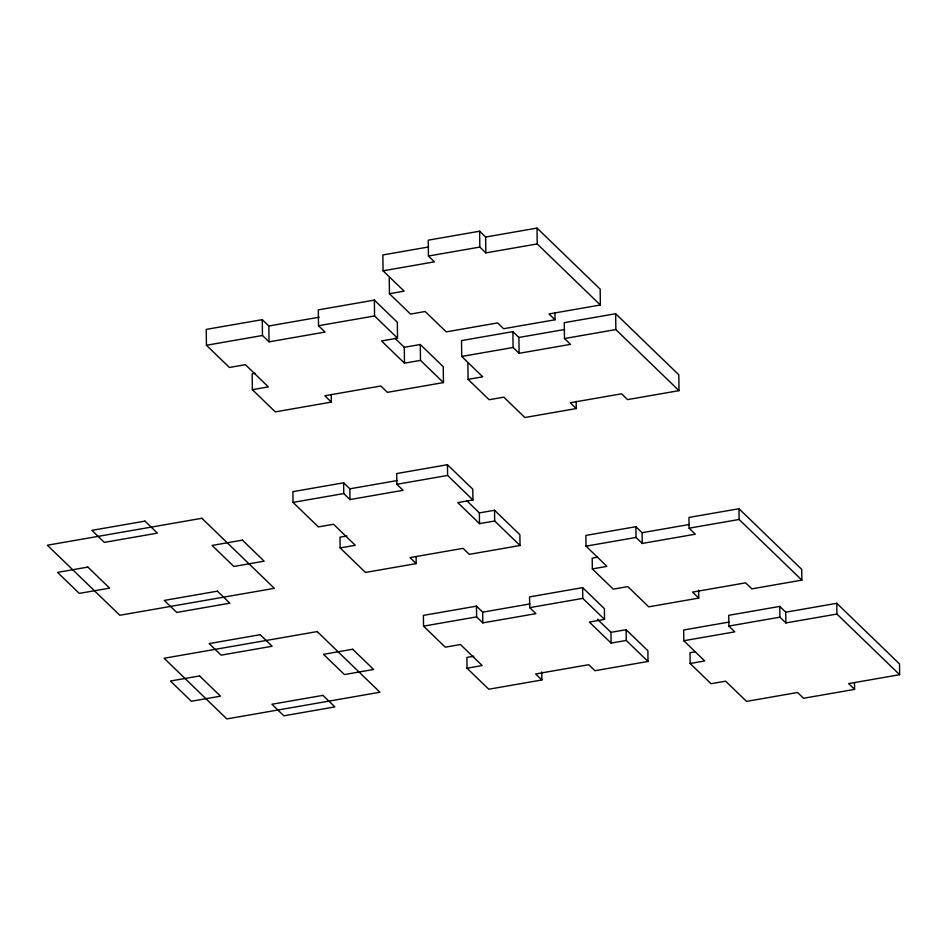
<?xml version="1.0" encoding="UTF-8"?>
<svg xmlns="http://www.w3.org/2000/svg" width="947" height="947" viewBox="0 0 947 947"><rect width="100%" height="100%" fill="white"/><g stroke="black" fill="none" stroke-linecap="round" stroke-linejoin="round"><path stroke-width="1.42" d="M389.241 277.862L389.442 293.712L410.489 314.073L425.167 311.516L446.226 331.876L497.601 322.915L503.626 328.727L555.001 319.778L548.988 313.954L600.362 305.005L537.209 243.935L485.835 252.885L485.633 237.034L479.62 231.21L428.245 240.171L428.435 256.033L434.448 261.846L383.073 270.806L382.872 254.944L428.541 246.978M485.633 237.034L537.02 228.073L600.173 289.143L600.362 305.005M428.435 256.033L479.821 247.072L485.835 252.885M389.442 293.712L404.12 291.155L383.073 270.806M252.352 389.679L275.317 411.874L331.367 402.108L324.797 395.763L380.848 385.997L387.406 392.342L443.456 382.576L420.492 360.369L404.476 363.163L381.511 340.956L397.527 338.162L397.338 322.3L374.373 300.104L318.322 309.87L318.523 325.721L325.081 332.066L269.031 341.843L268.841 325.981L262.283 319.636L206.233 329.402L206.434 345.264L229.399 367.472L245.403 364.678L268.368 386.885L252.352 389.679L252.162 373.816L255.074 373.307M268.841 325.981L319.139 317.209M206.434 345.264L262.473 335.498L269.031 341.843M318.523 325.721L374.562 315.955L397.527 338.162M394.887 338.221L404.286 347.3L420.29 344.507L443.255 366.714L443.456 382.576M468.078 379.368L489.137 399.729L503.816 397.16L524.863 417.52L576.25 408.571L570.236 402.747L621.611 393.798L627.624 399.61L679.011 390.649L678.81 374.799L615.657 313.729L564.282 322.678L564.471 338.541L570.485 344.353L519.11 353.314L518.909 337.452L512.895 331.639L461.509 340.589L461.71 356.451L482.757 376.811L468.078 379.368L467.889 363.506M518.909 337.452L564.578 329.497M461.71 356.451L513.085 347.49L519.11 353.314M564.471 338.541L615.846 329.58L679.011 390.649M340.127 547.934L365.471 572.45L416.207 563.607L409.992 557.594L463.071 548.337L469.286 554.35L520.021 545.508L494.677 520.992L479.502 523.644L457.756 502.608L472.92 499.969L472.79 489.22L447.446 464.717L396.71 473.559L396.84 484.296L403.055 490.309L349.976 499.566L349.845 488.818L343.631 482.804L292.895 491.647L293.037 502.395L318.381 526.911L333.545 524.259L355.291 545.294L340.127 547.934L339.997 537.186L346.886 535.99M349.845 488.818L397.184 480.567M293.037 502.395L343.761 493.553L349.976 499.566M396.84 484.296L447.576 475.453L472.92 499.969M466.942 500.88L479.371 512.895L494.535 510.255L519.891 534.759L520.021 545.508M592.337 568.922L613.242 589.141L627.825 586.607L648.742 606.826L698.756 598.102L692.541 592.1L745.62 582.843L751.835 588.856L801.849 580.132L801.718 569.384L738.98 508.728L688.966 517.441L689.096 528.189L695.311 534.203L642.232 543.448L642.102 532.711L635.887 526.698L585.873 535.422L586.004 546.159L606.92 566.377L592.337 568.922L592.206 558.174L597.51 557.25M642.102 532.711L689.44 524.449M586.004 546.159L636.017 537.446L642.232 543.448M689.096 528.189L739.122 519.477L801.849 580.132M467.025 668.203L488.782 689.227L541.862 679.97L535.647 673.968L588.726 664.711L594.941 670.725L648.008 661.468L626.263 640.444L611.099 643.084L589.354 622.061L604.517 619.409L604.387 608.672L582.642 587.637L529.562 596.894L529.693 607.631L535.907 613.644L482.828 622.889L482.698 612.153L476.483 606.139L423.404 615.396L423.534 626.145L445.279 647.168L460.443 644.528L482.201 665.552L467.025 668.203L466.895 657.455L473.796 656.247M482.698 612.153L530.036 603.902M423.534 626.145L476.613 616.888L482.828 622.889M529.693 607.631L582.772 598.386L604.517 619.409M597.51 619.326L610.969 632.336L626.133 629.696L647.878 650.731L648.008 661.468M695.299 651.82L690.008 652.743L690.138 663.492L711.043 683.71L725.627 681.177L746.544 701.396L797.575 692.494L803.553 698.27L854.585 689.38L848.619 683.604L899.65 674.702L836.911 614.047L785.88 622.937L785.75 612.188L779.772 606.411L728.74 615.313L728.87 626.062L734.836 631.838L683.805 640.728L683.675 629.992L729.036 622.072M785.75 612.188L836.781 603.298L899.52 663.954L899.65 674.702M728.87 626.062L779.902 617.16L785.88 622.937M690.138 663.492L704.71 660.947L683.805 640.728M854.502 682.657L854.585 689.38M836.781 603.298L836.911 614.047M779.772 606.411L779.902 617.16M738.98 508.728L739.122 519.477M698.661 590.04L698.756 598.102M635.887 526.698L636.017 537.446M626.133 629.696L626.263 640.444M615.657 313.729L615.846 329.58M610.969 632.336L611.099 643.084M582.642 587.637L582.772 598.386M576.155 401.362L576.25 408.571M554.918 312.569L555.001 319.778M537.02 228.073L537.209 243.935M541.755 671.92L541.862 679.97M512.895 331.639L513.085 347.49M494.535 510.255L494.677 520.992M479.62 231.21L479.821 247.072M479.371 512.895L479.502 523.644M476.483 606.139L476.613 616.888M447.446 464.717L447.576 475.453M420.29 344.507L420.492 360.369M416.124 556.883L416.207 563.607M404.286 347.3L404.476 363.163M374.373 300.104L374.562 315.955M343.631 482.804L343.761 493.553M331.272 394.899L331.367 402.108M262.283 319.636L262.473 335.498M144.95 521.122L91.871 530.367L104.3 542.382L157.38 533.137L144.95 521.122M201.889 518.281L47.35 545.223L119.796 615.266L274.334 588.336L201.889 518.281M87.858 567.087L57.53 572.379L79.276 593.402L109.615 588.123L87.858 567.087M242.408 540.145L212.081 545.436L233.826 566.46L264.154 561.18L242.408 540.145M217.396 591.165L164.316 600.422L176.734 612.437L229.813 603.18L217.396 591.165M260.2 634.691L209.157 643.593L221.113 655.146L272.144 646.245L260.2 634.691M317.209 631.578L164.103 658.26L226.83 718.927L379.948 692.233L317.209 631.578M199.592 675.945L170.424 681.023L191.341 701.242L220.509 696.163L199.592 675.945M352.71 649.251L323.543 654.341L344.448 674.56L373.615 669.47L352.71 649.251M322.939 695.358L271.896 704.248L283.851 715.802L334.883 706.912L322.939 695.358"/></g></svg>
